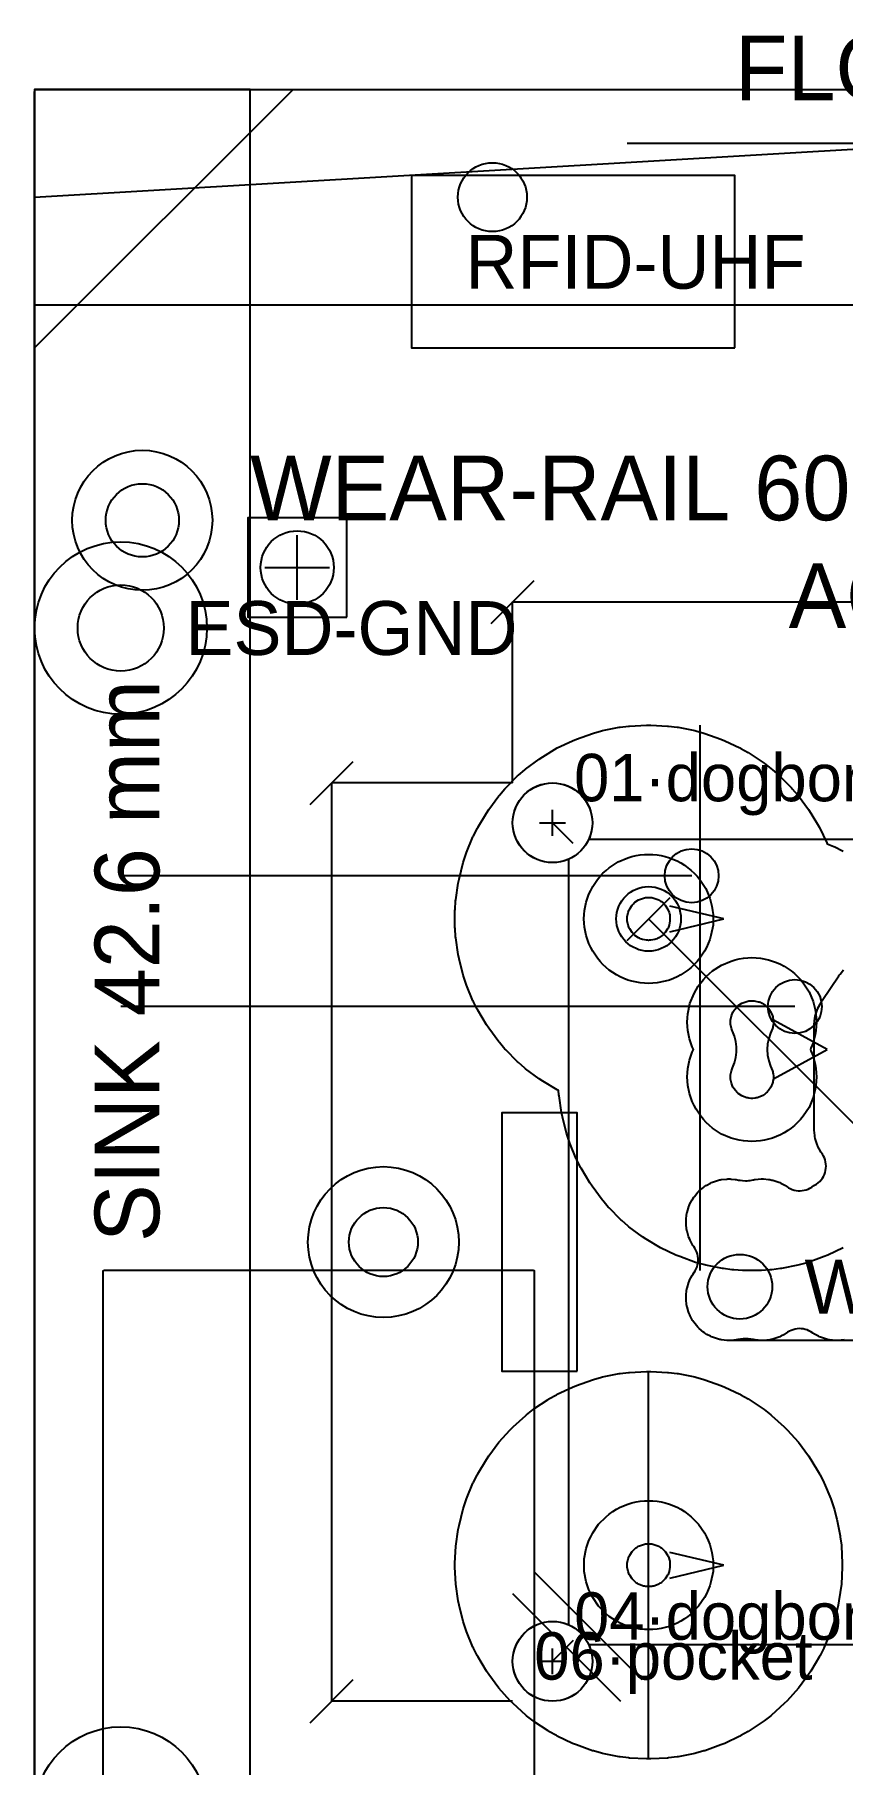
# Model space of a CAD drawing. Header units: metres. Extents: x -26 to 122, y -84 to 38.
# Drawn here: x -25 to 12.5, y -42.7 to 37.5 of the extents above; entities that cross this region are included whole.
import ezdxf

# ---------------------------------------------------------------- set-up
doc = ezdxf.new("R2010")
doc.units = ezdxf.units.M
for name, color, linetype in [('AOI开窗', 143, 'Continuous'), ('RFID追溯', 5, 'Continuous'), ('上锡区', 2, 'Continuous'), ('刀路序号', 32, 'Continuous'), ('压扣压舌', 31, 'Continuous'), ('取手位', 3, 'Continuous'), ('定位销', 5, 'Continuous'), ('导流倒角', 14, 'Continuous'), ('嵌件螺母', 34, 'Continuous'), ('工程尺寸', 7, 'Continuous'), ('工程注记', 7, 'Continuous'), ('氮气保护', 130, 'Continuous'), ('沉板区', 1, 'Continuous'), ('治具外形', 8, 'Continuous'), ('测温孔', 140, 'Continuous'), ('清洗排液', 141, 'Continuous'), ('清角刀路', 30, 'Continuous'), ('耐磨导轨', 4, 'Continuous'), ('避位区', 6, 'Continuous'), ('配件层', 4, 'Continuous'), ('防静电接地', 6, 'Continuous')]:
    doc.layers.add(name, color=color, linetype=linetype)

msp = doc.modelspace()

# ---------------------------------------------------------------- linework, layer by layer
at = {"layer": 'RFID追溯'}
msp.add_lwpolyline([(7.5, 23), (7.5, 31), (-7.5, 31), (-7.5, 23), (7.5, 23)], close=True, dxfattribs=at)
at = {"layer": '上锡区'}
for points in [[(3.031, -2.622), (3.211, -2.548), (3.258, -2.533), (3.305, -2.522), (3.354, -2.514), (3.402, -2.51), (3.598, -2.51), (3.646, -2.514), (3.695, -2.522), (3.742, -2.533), (3.789, -2.548), (3.969, -2.622), (4.012, -2.645), (4.054, -2.671), (4.094, -2.7), (4.169, -2.762), (4.205, -2.795), (4.238, -2.831), (4.269, -2.868), (4.378, -3.031), (4.452, -3.211), (4.467, -3.258), (4.478, -3.305), (4.486, -3.354), (4.49, -3.402), (4.49, -3.598), (4.452, -3.789), (4.438, -3.836), (4.422, -3.882), (4.401, -3.926), (4.378, -3.969), (4.269, -4.132), (4.238, -4.169), (4.205, -4.205), (4.169, -4.238), (4.132, -4.269), (3.969, -4.378), (3.926, -4.401), (3.882, -4.422), (3.836, -4.438), (3.789, -4.452), (3.597, -4.49), (3.549, -4.495), (3.5, -4.498), (3.451, -4.495), (3.403, -4.49), (3.211, -4.452), (3.164, -4.438), (3.118, -4.422), (3.074, -4.401), (3.031, -4.378), (2.868, -4.269), (2.831, -4.238), (2.795, -4.205), (2.762, -4.169), (2.731, -4.132), (2.622, -3.969), (2.599, -3.926), (2.578, -3.882), (2.562, -3.836), (2.548, -3.789), (2.51, -3.597), (2.505, -3.549), (2.502, -3.5), (2.505, -3.451), (2.51, -3.403), (2.548, -3.211), (2.562, -3.164), (2.578, -3.118), (2.599, -3.074), (2.622, -3.031), (2.731, -2.868), (2.762, -2.831), (2.795, -2.795), (2.831, -2.762), (2.868, -2.731), (3.031, -2.622)], [(7.343, -8.006), (7.417, -7.826), (7.44, -7.783), (7.466, -7.741), (7.495, -7.701), (7.557, -7.626), (7.59, -7.59), (7.626, -7.557), (7.663, -7.526), (7.826, -7.417), (8.006, -7.343), (8.053, -7.328), (8.1, -7.317), (8.149, -7.309), (8.246, -7.3), (8.295, -7.297), (8.344, -7.3), (8.392, -7.305), (8.584, -7.343), (8.631, -7.357), (8.677, -7.373), (8.721, -7.394), (8.764, -7.417), (8.927, -7.526), (8.964, -7.557), (9, -7.59), (9.033, -7.626), (9.064, -7.663), (9.173, -7.826), (9.247, -8.006), (9.262, -8.053), (9.273, -8.1), (9.281, -8.149), (9.29, -8.246), (9.293, -8.295), (9.29, -8.344), (9.281, -8.441), (9.273, -8.49), (9.262, -8.537), (9.247, -8.584), (9.158, -8.8), (9.074, -9.047), (9.023, -9.304), (9.006, -9.565), (9.023, -9.826), (9.074, -10.083), (9.158, -10.33), (9.247, -10.546), (9.262, -10.593), (9.273, -10.64), (9.281, -10.689), (9.29, -10.786), (9.293, -10.835), (9.29, -10.884), (9.281, -10.981), (9.273, -11.03), (9.262, -11.077), (9.247, -11.124), (9.173, -11.304), (9.064, -11.467), (9.033, -11.504), (9, -11.54), (8.964, -11.573), (8.889, -11.635), (8.849, -11.664), (8.807, -11.69), (8.764, -11.713), (8.584, -11.787), (8.537, -11.802), (8.49, -11.813), (8.441, -11.821), (8.344, -11.83), (8.295, -11.833), (8.246, -11.83), (8.149, -11.821), (8.1, -11.813), (8.053, -11.802), (8.006, -11.787), (7.826, -11.713), (7.663, -11.604), (7.626, -11.573), (7.59, -11.54), (7.557, -11.504), (7.526, -11.467), (7.417, -11.304), (7.394, -11.261), (7.373, -11.217), (7.357, -11.171), (7.343, -11.124), (7.305, -10.932), (7.3, -10.884), (7.297, -10.835), (7.3, -10.786), (7.305, -10.738), (7.343, -10.546), (7.357, -10.499), (7.373, -10.453), (7.389, -10.42), (7.482, -10.186), (7.545, -9.941), (7.577, -9.691), (7.577, -9.439), (7.545, -9.189), (7.482, -8.944), (7.389, -8.71), (7.373, -8.677), (7.357, -8.631), (7.343, -8.584), (7.305, -8.392), (7.3, -8.344), (7.297, -8.295), (7.3, -8.246), (7.305, -8.198), (7.343, -8.006)], [(2.51, -33.598), (2.51, -33.402), (2.548, -33.211), (2.562, -33.164), (2.578, -33.118), (2.599, -33.074), (2.622, -33.031), (2.731, -32.869), (2.869, -32.731), (2.906, -32.7), (2.946, -32.671), (2.988, -32.645), (3.031, -32.622), (3.211, -32.548), (3.258, -32.533), (3.305, -32.522), (3.354, -32.514), (3.402, -32.51), (3.598, -32.51), (3.646, -32.514), (3.695, -32.522), (3.742, -32.533), (3.789, -32.548), (3.969, -32.622), (4.012, -32.645), (4.054, -32.671), (4.094, -32.7), (4.131, -32.731), (4.269, -32.869), (4.378, -33.031), (4.401, -33.074), (4.422, -33.118), (4.438, -33.164), (4.467, -33.258), (4.478, -33.305), (4.486, -33.354), (4.49, -33.402), (4.49, -33.598), (4.452, -33.789), (4.438, -33.836), (4.422, -33.882), (4.401, -33.926), (4.378, -33.969), (4.269, -34.131), (4.131, -34.269), (4.094, -34.3), (4.054, -34.329), (4.012, -34.355), (3.969, -34.378), (3.789, -34.452), (3.742, -34.467), (3.695, -34.478), (3.646, -34.486), (3.598, -34.49), (3.402, -34.49), (3.354, -34.486), (3.305, -34.478), (3.258, -34.467), (3.211, -34.452), (3.031, -34.378), (2.988, -34.355), (2.946, -34.329), (2.906, -34.3), (2.869, -34.269), (2.731, -34.131), (2.622, -33.969), (2.599, -33.926), (2.578, -33.882), (2.562, -33.836), (2.548, -33.789), (2.51, -33.598)]]:
    msp.add_lwpolyline(points, dxfattribs=at)
at = {"layer": '压扣压舌'}
msp.add_lwpolyline([(0.19, -24.5), (0.19, -12.5), (-3.31, -12.5), (-3.31, -24.5), (0.19, -24.5)], close=True, dxfattribs=at)
for radius in [3.5, 1.6]:
    msp.add_circle((-8.81, -18.5), radius, dxfattribs=at)
at = {"layer": '取手位'}
msp.add_lwpolyline([(-21.808, -59.808), (-21.81, -59.761), (-21.81, -19.859), (-21.808, -19.813), (-21.761, -19.81), (-1.859, -19.81), (-1.813, -19.813), (-1.81, -19.859), (-1.81, -59.761), (-1.813, -59.808), (-1.859, -59.81), (-21.761, -59.81), (-21.808, -59.808)], dxfattribs=at)
at = {"layer": '定位销'}
msp.add_circle((3.5, -3.5), 1.5, dxfattribs=at)
at = {"layer": '导流倒角'}
for p, q in [((6.99, -3.504), (4.49, -2.907)), ((4.49, -4.1), (6.99, -3.504)), ((11.793, -9.565), (9.293, -8.204)), ((9.293, -10.926), (11.793, -9.565)), ((6.99, -33.5), (4.49, -32.906)), ((4.49, -34.094), (6.99, -33.5))]:
    msp.add_line(p, q, dxfattribs=at)
for points in [[(2.084, -0.85), (2.537, -0.662), (2.724, -0.605), (2.915, -0.558), (3.109, -0.529), (3.304, -0.51), (3.696, -0.51), (3.891, -0.529), (4.085, -0.558), (4.276, -0.605), (4.463, -0.662), (4.825, -0.812), (4.998, -0.905), (5.167, -1.006), (5.324, -1.123), (5.476, -1.247), (5.621, -1.379), (5.753, -1.524), (5.877, -1.676), (6.15, -2.084), (6.338, -2.537), (6.395, -2.724), (6.442, -2.915), (6.471, -3.109), (6.49, -3.304), (6.49, -3.795), (6.395, -4.276), (6.338, -4.463), (6.272, -4.648), (6.188, -4.825), (6.095, -4.998), (5.877, -5.324), (5.753, -5.476), (5.621, -5.621), (5.476, -5.753), (5.324, -5.877), (4.998, -6.095), (4.825, -6.188), (4.648, -6.272), (4.463, -6.338), (4.276, -6.395), (3.891, -6.471), (3.696, -6.49), (3.5, -6.5), (3.304, -6.49), (3.109, -6.471), (2.724, -6.395), (2.537, -6.338), (2.352, -6.272), (2.175, -6.188), (2.002, -6.095), (1.676, -5.877), (1.524, -5.753), (1.379, -5.621), (1.247, -5.476), (1.123, -5.324), (0.905, -4.998), (0.812, -4.825), (0.728, -4.648), (0.662, -4.463), (0.605, -4.276), (0.529, -3.891), (0.51, -3.696), (0.5, -3.5), (0.51, -3.304), (0.529, -3.109), (0.605, -2.724), (0.662, -2.537), (0.728, -2.352), (0.812, -2.175), (0.905, -2.002), (1.123, -1.676), (1.247, -1.524), (1.379, -1.379), (1.524, -1.247), (1.676, -1.123), (2.084, -0.85)], [(5.42, -7.423), (5.607, -6.97), (5.7, -6.797), (5.801, -6.628), (5.918, -6.471), (6.042, -6.319), (6.174, -6.174), (6.319, -6.042), (6.471, -5.918), (6.879, -5.645), (7.332, -5.457), (7.519, -5.4), (7.71, -5.353), (7.904, -5.324), (8.099, -5.305), (8.295, -5.295), (8.491, -5.305), (8.686, -5.324), (9.071, -5.4), (9.258, -5.457), (9.443, -5.523), (9.62, -5.607), (9.793, -5.7), (10.119, -5.918), (10.271, -6.042), (10.416, -6.174), (10.548, -6.319), (10.672, -6.471), (10.945, -6.879), (11.133, -7.332), (11.19, -7.519), (11.237, -7.71), (11.266, -7.904), (11.285, -8.099), (11.295, -8.295), (11.285, -8.491), (11.266, -8.686), (11.237, -8.88), (11.19, -9.071), (11.133, -9.258), (11.031, -9.505), (11.01, -9.565), (11.031, -9.625), (11.133, -9.872), (11.19, -10.059), (11.237, -10.25), (11.266, -10.444), (11.285, -10.639), (11.295, -10.835), (11.285, -11.031), (11.266, -11.226), (11.237, -11.42), (11.19, -11.611), (11.133, -11.798), (10.945, -12.251), (10.672, -12.659), (10.548, -12.811), (10.416, -12.956), (10.271, -13.088), (10.119, -13.212), (9.962, -13.329), (9.793, -13.43), (9.62, -13.523), (9.258, -13.673), (9.071, -13.73), (8.88, -13.777), (8.686, -13.806), (8.491, -13.825), (8.295, -13.835), (8.099, -13.825), (7.904, -13.806), (7.71, -13.777), (7.519, -13.73), (7.332, -13.673), (6.879, -13.485), (6.471, -13.212), (6.319, -13.088), (6.174, -12.956), (6.042, -12.811), (5.918, -12.659), (5.7, -12.333), (5.607, -12.16), (5.523, -11.983), (5.457, -11.798), (5.4, -11.611), (5.324, -11.226), (5.305, -11.031), (5.295, -10.835), (5.305, -10.639), (5.324, -10.444), (5.4, -10.059), (5.457, -9.872), (5.523, -9.687), (5.554, -9.622), (5.577, -9.565), (5.554, -9.508), (5.523, -9.443), (5.457, -9.258), (5.4, -9.071), (5.324, -8.686), (5.305, -8.491), (5.295, -8.295), (5.305, -8.099), (5.324, -7.904), (5.42, -7.423)], [(0.51, -33.795), (0.51, -33.205), (0.605, -32.724), (0.662, -32.537), (0.728, -32.352), (0.812, -32.175), (0.905, -32.002), (1.177, -31.594), (1.524, -31.247), (1.676, -31.123), (1.833, -31.006), (2.002, -30.905), (2.175, -30.812), (2.537, -30.662), (2.724, -30.605), (2.915, -30.558), (3.109, -30.529), (3.304, -30.51), (3.696, -30.51), (3.891, -30.529), (4.085, -30.558), (4.276, -30.605), (4.463, -30.662), (4.825, -30.812), (4.998, -30.905), (5.167, -31.006), (5.324, -31.123), (5.476, -31.247), (5.823, -31.594), (6.095, -32.002), (6.188, -32.175), (6.272, -32.352), (6.338, -32.537), (6.395, -32.724), (6.442, -32.915), (6.471, -33.109), (6.49, -33.304), (6.49, -33.795), (6.395, -34.276), (6.338, -34.463), (6.272, -34.648), (6.188, -34.825), (6.095, -34.998), (5.823, -35.406), (5.476, -35.753), (5.324, -35.877), (5.167, -35.994), (4.998, -36.095), (4.825, -36.188), (4.463, -36.338), (4.276, -36.395), (4.085, -36.442), (3.891, -36.471), (3.696, -36.49), (3.304, -36.49), (3.109, -36.471), (2.915, -36.442), (2.724, -36.395), (2.537, -36.338), (2.175, -36.188), (2.002, -36.095), (1.833, -35.994), (1.676, -35.877), (1.524, -35.753), (1.177, -35.406), (0.905, -34.998), (0.812, -34.825), (0.728, -34.648), (0.662, -34.463), (0.605, -34.276), (0.51, -33.795)]]:
    msp.add_lwpolyline(points, dxfattribs=at)
at = {"layer": '嵌件螺母'}
for p, q in [((-12.81, 11.31), (-12.81, 14.31)), ((-14.31, 12.81), (-11.31, 12.81))]:
    msp.add_line(p, q, dxfattribs=at)
msp.add_lwpolyline([(-10.51, 10.51), (-10.51, 15.11), (-15.11, 15.11), (-15.11, 10.51), (-10.51, 10.51)], close=True, dxfattribs=at)
at = {"layer": '工程尺寸'}
for p, q in [((-3.81, 10.21), (-1.81, 12.21)), ((-2.81, 2.81), (-2.81, 11.21)), ((-2.81, 11.21), (39.81, 11.21)), ((-12.21, 1.81), (-10.21, 3.81)), ((-2.81, 2.81), (-11.21, 2.81)), ((-11.21, -39.81), (-11.21, 2.81)), ((2.5, -4.5), (4.5, -2.5)), ((3.5, -3.5), (3.5, -3.5)), ((3.5, -3.5), (33.5, -33.5)), ((-12.21, -40.81), (-10.21, -38.81)), ((-2.81, -39.81), (-11.21, -39.81))]:
    msp.add_line(p, q, dxfattribs=at)
at = {"layer": '工程注记'}
for p, q in [((-25, 23), (-13, 35)), ((2.5, 32.5), (32.5, 32.5)), ((-1.81, -33.81), (3.19, -38.81)), ((-2.81, -34.81), (2.19, -39.81))]:
    msp.add_line(p, q, dxfattribs=at)
at = {"layer": '氮气保护'}
for p, q in [((5.898, -19.823), (5.898, 5.49)), ((3.5, -42.49), (3.5, -24.51))]:
    msp.add_line(p, q, dxfattribs=at)
msp.add_lwpolyline([(12.536, -18.768), (11.826, -19.104), (11.645, -19.178), (10.906, -19.443), (10.859, -19.457), (10.481, -19.562), (10.433, -19.574), (9.663, -19.727), (9.615, -19.734), (9.225, -19.782), (9.128, -19.792), (8.736, -19.821), (8.688, -19.823), (7.902, -19.823), (7.854, -19.821), (7.462, -19.792), (7.365, -19.782), (6.975, -19.734), (6.927, -19.727), (6.157, -19.574), (6.109, -19.562), (5.731, -19.457), (5.684, -19.443), (4.945, -19.178), (4.764, -19.104), (4.055, -18.768), (3.381, -18.364), (3.219, -18.256), (2.588, -17.788), (2.551, -17.757), (2.253, -17.501), (2.217, -17.468), (1.662, -16.913), (1.629, -16.877), (1.373, -16.579), (1.342, -16.542), (0.874, -15.911), (0.765, -15.748), (0.362, -15.075), (0.339, -15.032), (0.162, -14.681), (0.141, -14.637), (-0.159, -13.912), (-0.175, -13.866), (-0.299, -13.493), (-0.313, -13.446), (-0.504, -12.685), (-0.542, -12.493), (-0.657, -11.716), (-0.662, -11.668), (-0.677, -11.466), (-0.697, -11.456), (-0.697, -11.456), (-0.74, -11.433), (-1.413, -11.03), (-1.576, -10.921), (-2.207, -10.453), (-2.244, -10.422), (-2.542, -10.166), (-2.578, -10.133), (-3.133, -9.578), (-3.166, -9.542), (-3.422, -9.244), (-3.453, -9.207), (-3.921, -8.576), (-4.03, -8.413), (-4.433, -7.74), (-4.456, -7.697), (-4.633, -7.346), (-4.654, -7.302), (-4.954, -6.577), (-4.97, -6.531), (-5.094, -6.158), (-5.108, -6.111), (-5.299, -5.35), (-5.337, -5.158), (-5.452, -4.381), (-5.457, -4.333), (-5.486, -3.941), (-5.488, -3.893), (-5.488, -3.107), (-5.486, -3.059), (-5.457, -2.667), (-5.452, -2.619), (-5.337, -1.842), (-5.299, -1.65), (-5.108, -0.889), (-5.094, -0.842), (-4.97, -0.469), (-4.954, -0.423), (-4.654, 0.302), (-4.633, 0.346), (-4.456, 0.697), (-4.433, 0.74), (-4.03, 1.413), (-3.921, 1.576), (-3.453, 2.207), (-3.422, 2.244), (-3.166, 2.542), (-3.133, 2.578), (-2.578, 3.133), (-2.542, 3.166), (-2.244, 3.422), (-2.207, 3.453), (-1.576, 3.921), (-1.414, 4.029), (-0.74, 4.433), (-0.031, 4.769), (0.15, 4.843), (0.889, 5.108), (0.936, 5.122), (1.314, 5.227), (1.362, 5.239), (2.132, 5.392), (2.18, 5.399), (2.57, 5.447), (2.618, 5.452), (3.402, 5.49), (3.598, 5.49), (4.382, 5.452), (4.43, 5.447), (4.82, 5.399), (4.868, 5.392), (5.638, 5.239), (5.686, 5.227), (6.064, 5.122), (6.111, 5.108), (6.85, 4.843), (7.031, 4.769), (7.741, 4.433), (7.783, 4.41), (8.125, 4.216), (8.167, 4.191), (8.82, 3.755), (8.859, 3.726), (9.169, 3.484), (9.244, 3.422), (9.542, 3.166), (9.578, 3.133), (10.133, 2.578), (10.166, 2.542), (10.422, 2.244), (10.453, 2.207), (10.921, 1.576), (11.029, 1.414), (11.433, 0.74), (11.769, 0.031), (11.787, -0.013), (12.097, -0.141), (12.141, -0.162), (12.492, -0.339), (12.535, -0.362)], dxfattribs=at)
msp.add_lwpolyline([(-5.108, -30.889), (-5.094, -30.842), (-4.97, -30.469), (-4.954, -30.423), (-4.654, -29.698), (-4.633, -29.654), (-4.456, -29.303), (-4.433, -29.26), (-4.03, -28.587), (-3.921, -28.424), (-3.453, -27.794), (-2.926, -27.212), (-2.788, -27.074), (-2.206, -26.546), (-2.169, -26.516), (-1.859, -26.274), (-1.82, -26.245), (-1.167, -25.809), (-1.125, -25.784), (-0.783, -25.59), (-0.741, -25.567), (-0.031, -25.231), (0.15, -25.157), (0.889, -24.892), (0.936, -24.878), (1.314, -24.773), (1.362, -24.761), (2.132, -24.608), (2.18, -24.601), (2.57, -24.553), (2.618, -24.548), (3.402, -24.51), (3.598, -24.51), (4.382, -24.548), (4.43, -24.553), (4.82, -24.601), (4.868, -24.608), (5.638, -24.761), (5.686, -24.773), (6.064, -24.878), (6.111, -24.892), (6.85, -25.157), (7.031, -25.231), (7.741, -25.567), (7.783, -25.59), (8.125, -25.784), (8.167, -25.809), (8.82, -26.245), (8.859, -26.274), (9.169, -26.516), (9.206, -26.546), (9.788, -27.074), (9.926, -27.212), (10.453, -27.794), (10.921, -28.424), (11.03, -28.587), (11.433, -29.26), (11.456, -29.303), (11.633, -29.654), (11.654, -29.698), (11.954, -30.423), (11.97, -30.469), (12.094, -30.842), (12.122, -30.936), (12.227, -31.314), (12.239, -31.362), (12.392, -32.132), (12.399, -32.18), (12.447, -32.57), (12.452, -32.618), (12.49, -33.402), (12.49, -33.598), (12.452, -34.382), (12.337, -35.158), (12.299, -35.35), (12.108, -36.111), (12.094, -36.158), (11.97, -36.531), (11.954, -36.577), (11.654, -37.302), (11.633, -37.346), (11.456, -37.697), (11.433, -37.74), (11.03, -38.413), (10.921, -38.576), (10.453, -39.206), (9.926, -39.788), (9.788, -39.926), (9.206, -40.454), (9.169, -40.484), (8.859, -40.726), (8.82, -40.755), (8.167, -41.191), (8.125, -41.216), (7.783, -41.41), (7.741, -41.433), (7.031, -41.769), (6.85, -41.843), (6.111, -42.108), (6.064, -42.122), (5.686, -42.227), (5.638, -42.239), (4.868, -42.392), (4.82, -42.399), (4.43, -42.447), (4.382, -42.452), (3.598, -42.49), (3.402, -42.49), (2.618, -42.452), (2.57, -42.447), (2.18, -42.399), (2.132, -42.392), (1.362, -42.239), (1.314, -42.227), (0.936, -42.122), (0.889, -42.108), (0.15, -41.843), (-0.031, -41.769), (-0.741, -41.433), (-0.783, -41.41), (-1.125, -41.216), (-1.167, -41.191), (-1.82, -40.755), (-1.859, -40.726), (-2.169, -40.484), (-2.206, -40.454), (-2.788, -39.926), (-2.926, -39.788), (-3.453, -39.206), (-3.921, -38.576), (-4.03, -38.413), (-4.433, -37.74), (-4.456, -37.697), (-4.633, -37.346), (-4.654, -37.302), (-4.954, -36.577), (-4.97, -36.531), (-5.094, -36.158), (-5.108, -36.111), (-5.299, -35.35), (-5.337, -35.158), (-5.452, -34.382), (-5.49, -33.598), (-5.49, -33.402), (-5.452, -32.618), (-5.337, -31.842), (-5.299, -31.65), (-5.108, -30.889)], close=True, dxfattribs=at)
at = {"layer": '沉板区'}
for points in [[(0.854, -38.321), (0.81, -38.497), (0.749, -38.668), (0.671, -38.832), (0.578, -38.988), (0.47, -39.134), (0.348, -39.269), (0.213, -39.39), (0.067, -39.499), (-0.088, -39.592), (-0.252, -39.67), (-0.423, -39.731), (-0.599, -39.775), (-0.779, -39.801), (-0.96, -39.81), (-1.142, -39.801), (-1.321, -39.775), (-1.497, -39.731), (-1.668, -39.67), (-1.832, -39.592), (-1.988, -39.499), (-2.134, -39.39), (-2.269, -39.269), (-2.39, -39.134), (-2.499, -38.988), (-2.592, -38.832), (-2.67, -38.668), (-2.731, -38.497), (-2.775, -38.321), (-2.801, -38.142), (-2.81, -37.96), (-2.801, -37.779), (-2.775, -37.599), (-2.731, -37.423), (-2.67, -37.252), (-2.592, -37.088), (-2.499, -36.933), (-2.39, -36.787), (-2.269, -36.652), (-2.134, -36.53), (-1.988, -36.422), (-1.832, -36.329), (-1.668, -36.251), (-1.497, -36.19), (-1.321, -36.146), (-1.142, -36.119), (-0.96, -36.11), (-0.779, -36.119), (-0.599, -36.146), (-0.423, -36.19), (-0.252, -36.251), (-0.2, -36.276), (-0.2, -0.724), (-0.252, -0.749), (-0.423, -0.81), (-0.599, -0.854), (-0.779, -0.881), (-0.96, -0.89), (-1.142, -0.881), (-1.321, -0.854), (-1.497, -0.81), (-1.668, -0.749), (-1.832, -0.671), (-1.988, -0.578), (-2.134, -0.47), (-2.269, -0.348), (-2.39, -0.213), (-2.499, -0.067), (-2.592, 0.088), (-2.67, 0.252), (-2.731, 0.423), (-2.775, 0.599), (-2.801, 0.779), (-2.81, 0.96), (-2.801, 1.142), (-2.775, 1.321), (-2.731, 1.497), (-2.67, 1.668), (-2.592, 1.832), (-2.499, 1.988), (-2.39, 2.134), (-2.269, 2.269), (-2.134, 2.39), (-1.988, 2.499), (-1.832, 2.592), (-1.668, 2.67), (-1.497, 2.731), (-1.321, 2.775), (-1.142, 2.801), (-0.96, 2.81), (-0.779, 2.801), (-0.599, 2.775), (-0.423, 2.731), (-0.252, 2.67), (-0.088, 2.592), (0.067, 2.499), (0.213, 2.39), (0.348, 2.269), (0.47, 2.134), (0.578, 1.988), (0.671, 1.832), (0.749, 1.668), (0.81, 1.497), (0.854, 1.321), (0.881, 1.142), (0.89, 0.96), (0.881, 0.779), (0.854, 0.599), (0.81, 0.423), (0.749, 0.252), (0.724, 0.2), (36.276, 0.2)], [(36.276, -37.2), (0.724, -37.2), (0.749, -37.252), (0.81, -37.423), (0.854, -37.599), (0.881, -37.779), (0.89, -37.96), (0.881, -38.142), (0.854, -38.321)]]:
    msp.add_lwpolyline(points, dxfattribs=at)
at = {"layer": '治具外形'}
for p, q in [((-25, 30), (60, 35)), ((-15, -70), (-15, 35)), ((-25, 25), (60, 25))]:
    msp.add_line(p, q, dxfattribs=at)
msp.add_lwpolyline([(-24.99, -69.99), (-25, -69.836), (-25, 34.836), (-24.99, 34.99), (-24.836, 35), (59.836, 35), (59.99, 34.99), (60, 34.836), (60, -69.836), (59.99, -69.99), (59.836, -70), (-24.836, -70), (-24.99, -69.99)], dxfattribs=at)
msp.add_circle((-3.75, 30), 1.6, dxfattribs=at)
at = {"layer": '测温孔'}
for p, q in [((5.5, -1.5), (-21, -1.5)), ((10.29, -7.57), (-21, -7.57))]:
    msp.add_line(p, q, dxfattribs=at)
for centre in [(5.5, -1.5), (10.29, -7.57)]:
    msp.add_circle(centre, 1.25, dxfattribs=at)
at = {"layer": '清洗排液'}
msp.add_line((18.05, -23.072), (7.237, -23.072), dxfattribs=at)
msp.add_circle((7.737, -20.572), 1.5, dxfattribs=at)
at = {"layer": '清角刀路'}
for p, q in [((-1.56, 0.96), (-0.36, 0.96)), ((-0.96, 0.36), (-0.96, 1.56)), ((0, 0), (-0.96, 0.96)), ((0, -37), (-0.96, -37.96)), ((-0.96, -38.56), (-0.96, -37.36)), ((-1.56, -37.96), (-0.36, -37.96))]:
    msp.add_line(p, q, dxfattribs=at)
for centre in [(-0.96, 0.96), (-0.96, -37.96)]:
    msp.add_circle(centre, 1.85, dxfattribs=at)
at = {"layer": '耐磨导轨'}
msp.add_lwpolyline([(-15, -70), (-15, 35), (-25, 35), (-25, -70), (-15, -70)], close=True, dxfattribs=at)
for radius in [3.25, 1.7]:
    msp.add_circle((-20, 15), radius, dxfattribs=at)
at = {"layer": '避位区'}
for points in [[(5.267, -21.441), (5.264, -21.416), (5.24, -21.173), (5.237, -21.124), (5.237, -21.026), (5.24, -20.977), (5.264, -20.734), (5.267, -20.709), (5.276, -20.661), (5.283, -20.638), (5.368, -20.357), (5.376, -20.333), (5.394, -20.288), (5.405, -20.266), (5.521, -20.05), (5.546, -20.008), (5.6, -19.927), (5.607, -19.918), (5.663, -19.834), (5.71, -19.746), (5.748, -19.654), (5.776, -19.558), (5.795, -19.459), (5.803, -19.36), (5.802, -19.26), (5.791, -19.16), (5.77, -19.063), (5.739, -18.967), (5.699, -18.876), (5.65, -18.789), (5.592, -18.707), (5.583, -18.695), (5.556, -18.654), (5.544, -18.633), (5.429, -18.417), (5.408, -18.373), (5.37, -18.283), (5.354, -18.236), (5.283, -18.002), (5.276, -17.979), (5.267, -17.931), (5.264, -17.906), (5.24, -17.663), (5.237, -17.614), (5.237, -17.516), (5.24, -17.467), (5.264, -17.224), (5.267, -17.199), (5.276, -17.151), (5.283, -17.128), (5.368, -16.847), (5.376, -16.823), (5.394, -16.778), (5.405, -16.756), (5.521, -16.54), (5.546, -16.498), (5.6, -16.417), (5.629, -16.378), (5.785, -16.189), (5.801, -16.17), (5.835, -16.136), (5.854, -16.12), (6.043, -15.964), (6.082, -15.935), (6.163, -15.881), (6.205, -15.856), (6.378, -15.764), (6.422, -15.743), (6.512, -15.705), (6.559, -15.689), (6.793, -15.618), (6.816, -15.611), (6.864, -15.602), (6.889, -15.599), (7.132, -15.575), (7.181, -15.572), (7.279, -15.572), (7.328, -15.575), (7.522, -15.594), (7.571, -15.601), (7.67, -15.621), (7.743, -15.632), (7.852, -15.646), (7.999, -15.653), (8.072, -15.651), (8.146, -15.647), (8.219, -15.637), (8.346, -15.615), (8.37, -15.61), (8.414, -15.602), (8.439, -15.599), (8.731, -15.57), (8.756, -15.568), (8.804, -15.568), (8.829, -15.57), (9.072, -15.594), (9.121, -15.601), (9.217, -15.62), (9.264, -15.632), (9.451, -15.689), (9.498, -15.705), (9.588, -15.743), (9.632, -15.764), (9.848, -15.879), (9.869, -15.891), (9.91, -15.918), (9.917, -15.923), (9.995, -15.976), (10.078, -16.021), (10.165, -16.058), (10.255, -16.087), (10.348, -16.106), (10.442, -16.118), (10.536, -16.12), (10.63, -16.113), (10.723, -16.098), (10.815, -16.073), (10.903, -16.041), (10.988, -16), (11.069, -15.951), (11.174, -15.881), (11.237, -15.843), (11.236, -15.843), (11.29, -15.81), (11.369, -15.752), (11.442, -15.686), (11.508, -15.613), (11.566, -15.534), (11.617, -15.45), (11.659, -15.361), (11.692, -15.269), (11.716, -15.174), (11.73, -15.077), (11.735, -14.979), (11.73, -14.881), (11.716, -14.784), (11.692, -14.688), (11.659, -14.596), (11.617, -14.507), (11.566, -14.423), (11.498, -14.322), (11.473, -14.28), (11.358, -14.064), (11.347, -14.042), (11.328, -13.997), (11.32, -13.973), (11.249, -13.739), (11.238, -13.692), (11.218, -13.596), (11.211, -13.547), (11.187, -13.304), (11.186, -13.279), (11.183, -13.23), (11.182, -13.206), (11.182, -8.505), (11.183, -8.48), (11.186, -8.43), (11.187, -8.406), (11.217, -8.11), (11.22, -8.086), (11.23, -8.037), (11.236, -8.014), (11.323, -7.73), (11.331, -7.706), (11.35, -7.661), (11.361, -7.639), (11.503, -7.378), (11.515, -7.356), (11.541, -7.314), (11.554, -7.293), (12.336, -6.137), (12.35, -6.117), (12.38, -6.078), (12.395, -6.059), (12.55, -5.872)], [(12.581, -23.041), (12.289, -23.07), (12.264, -23.072), (12.216, -23.072), (12.191, -23.07), (11.899, -23.041), (11.874, -23.038), (11.826, -23.029), (11.803, -23.022), (11.569, -22.951), (11.522, -22.935), (11.432, -22.897), (11.388, -22.876), (11.172, -22.761), (11.151, -22.749), (11.11, -22.722), (11.103, -22.717), (11.025, -22.664), (10.942, -22.619), (10.855, -22.582), (10.765, -22.553), (10.672, -22.534), (10.578, -22.522), (10.484, -22.52), (10.39, -22.527), (10.297, -22.542), (10.205, -22.567), (10.117, -22.599), (10.032, -22.64), (9.951, -22.689), (9.846, -22.759), (9.805, -22.784), (9.632, -22.876), (9.588, -22.897), (9.498, -22.935), (9.451, -22.951), (9.217, -23.022), (9.194, -23.029), (9.146, -23.038), (9.121, -23.041), (8.829, -23.07), (8.804, -23.072), (8.756, -23.072), (8.731, -23.07), (8.439, -23.041), (8.414, -23.038), (8.382, -23.032), (8.369, -23.029), (8.248, -23.007), (8.127, -22.992), (8.066, -22.988), (7.944, -22.988), (7.883, -22.992), (7.761, -23.007), (7.641, -23.03), (7.641, -23.03), (7.628, -23.032), (7.596, -23.038), (7.571, -23.041), (7.328, -23.065), (7.279, -23.068), (7.181, -23.068), (7.132, -23.065), (6.889, -23.041), (6.864, -23.038), (6.816, -23.029), (6.793, -23.022), (6.559, -22.951), (6.512, -22.935), (6.422, -22.897), (6.378, -22.876), (6.205, -22.784), (6.163, -22.759), (6.082, -22.705), (6.043, -22.676), (5.854, -22.52), (5.835, -22.504), (5.801, -22.47), (5.785, -22.451), (5.598, -22.224), (5.583, -22.205), (5.556, -22.164), (5.544, -22.143), (5.429, -21.927), (5.408, -21.883), (5.37, -21.793), (5.354, -21.746), (5.283, -21.512), (5.276, -21.489), (5.267, -21.441)]]:
    msp.add_lwpolyline(points, dxfattribs=at)
at = {"layer": '配件层'}
msp.add_circle((-12.81, 12.81), 1.7, dxfattribs=at)
at = {"layer": '防静电接地'}
for centre, radius in [((-21, 10), 4), ((-21, 10), 2), ((-21, -45), 4)]:
    msp.add_circle(centre, radius, dxfattribs=at)

# ---------------------------------------------------------------- texts
at = {"layer": 'AOI开窗'}
msp.add_text('AOI-45DEG-CHAMFER (OCCL<=83.5%)', height=3, dxfattribs=at).set_placement((10, 10))
at = {"layer": 'RFID追溯'}
msp.add_text('RFID-UHF', height=2.5, dxfattribs=at).set_placement((-5, 25.75))
at = {"layer": '刀路序号'}
for s, p in [('01·dogbone', (0.04, 1.96)), ('04·dogbone', (0.04, -36.96)), ('06·pocket', (-1.81, -38.81))]:
    msp.add_text(s, height=2.2, dxfattribs=at).set_placement(p)
at = {"layer": '工程尺寸'}
msp.add_text('SINK 42.6 mm', height=3, rotation=90, dxfattribs=at).set_placement((-19.21, -18.5))
at = {"layer": '工程注记'}
msp.add_text('FLOW ===>', height=3, dxfattribs=at).set_placement((7.5, 34.5))
at = {"layer": '清洗排液'}
msp.add_text('WASH-DRAIN (SLOPE 35°)', height=2.5, dxfattribs=at).set_placement((10.737, -21.822))
at = {"layer": '耐磨导轨'}
msp.add_text('WEAR-RAIL 6061_T6_ANODIZED', height=3, dxfattribs=at).set_placement((-15, 15))
at = {"layer": '防静电接地'}
msp.add_text('ESD-GND', height=2.5, dxfattribs=at).set_placement((-18, 8.75))

doc.saveas('drawing.dxf')
